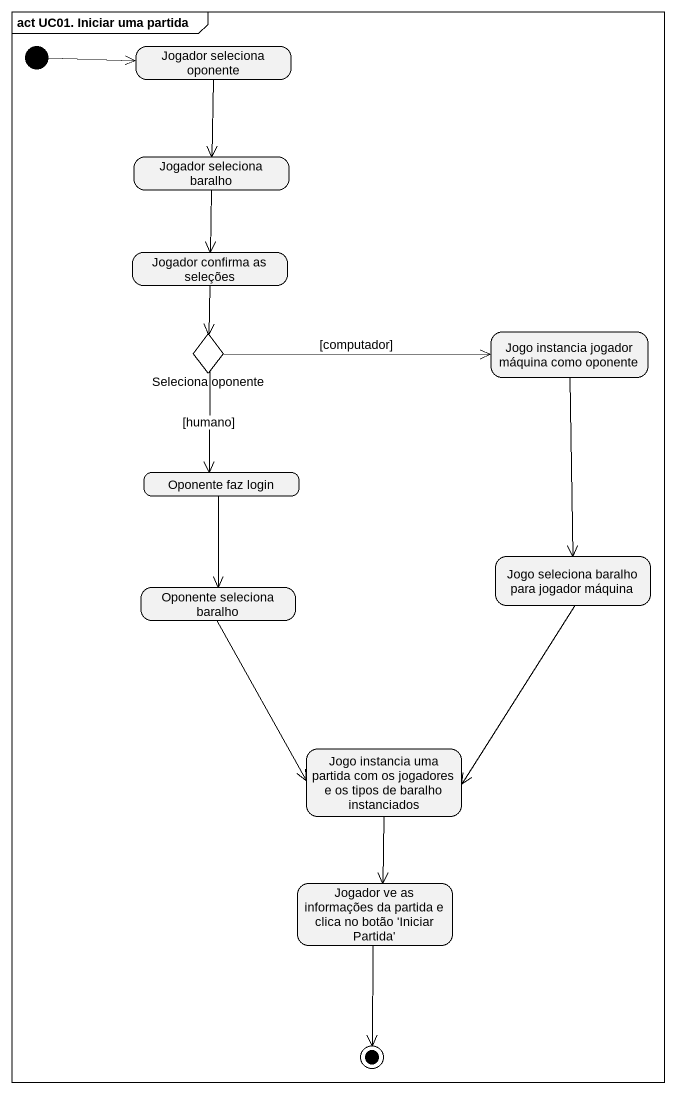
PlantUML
@startuml
mainframe act UC01. Iniciar uma partida
hide empty description
state "Jogador seleciona oponente" as Jogador_seleciona_oponente
state "Jogador seleciona baralho" as Jogador_seleciona_baralho
state "Jogador confirma as seleções" as Jogador_confirma_as_seleções
state "Seleciona oponente" as Seleciona_oponente <<choice>>
state "Jogo instancia jogador máquina como oponente" as Jogo_instancia_jogador
state "Oponente faz login" as Oponente_faz_login
state "Oponente seleciona baralho" as Oponente_seleciona_baralho
state "Jogo seleciona baralho para jogador máquina" as Jogo_seleciona_baralho_para
state "Jogo instancia uma partida com os jogadores e os tipos de baralho instanciados" as Jogo_instancia_uma_partida
state "Jogador ve as informações da partida e clica no botão 'Iniciar Partida'" as Jogador_ve_as_informações
[*] -right-> Jogador_seleciona_oponente
Jogador_seleciona_oponente --> Jogador_seleciona_baralho
Jogador_seleciona_baralho --> Jogador_confirma_as_seleções
Jogador_confirma_as_seleções --> Seleciona_oponente
Seleciona_oponente -right-> Jogo_instancia_jogador : [computador]
Seleciona_oponente --> Oponente_faz_login : [humano]
Jogo_instancia_jogador --> Jogo_seleciona_baralho_para
Oponente_faz_login --> Oponente_seleciona_baralho
Oponente_seleciona_baralho --> Jogo_instancia_uma_partida
Jogo_seleciona_baralho_para --> Jogo_instancia_uma_partida
Jogo_instancia_uma_partida --> Jogador_ve_as_informações
Jogador_ve_as_informações --> [*]
@enduml
